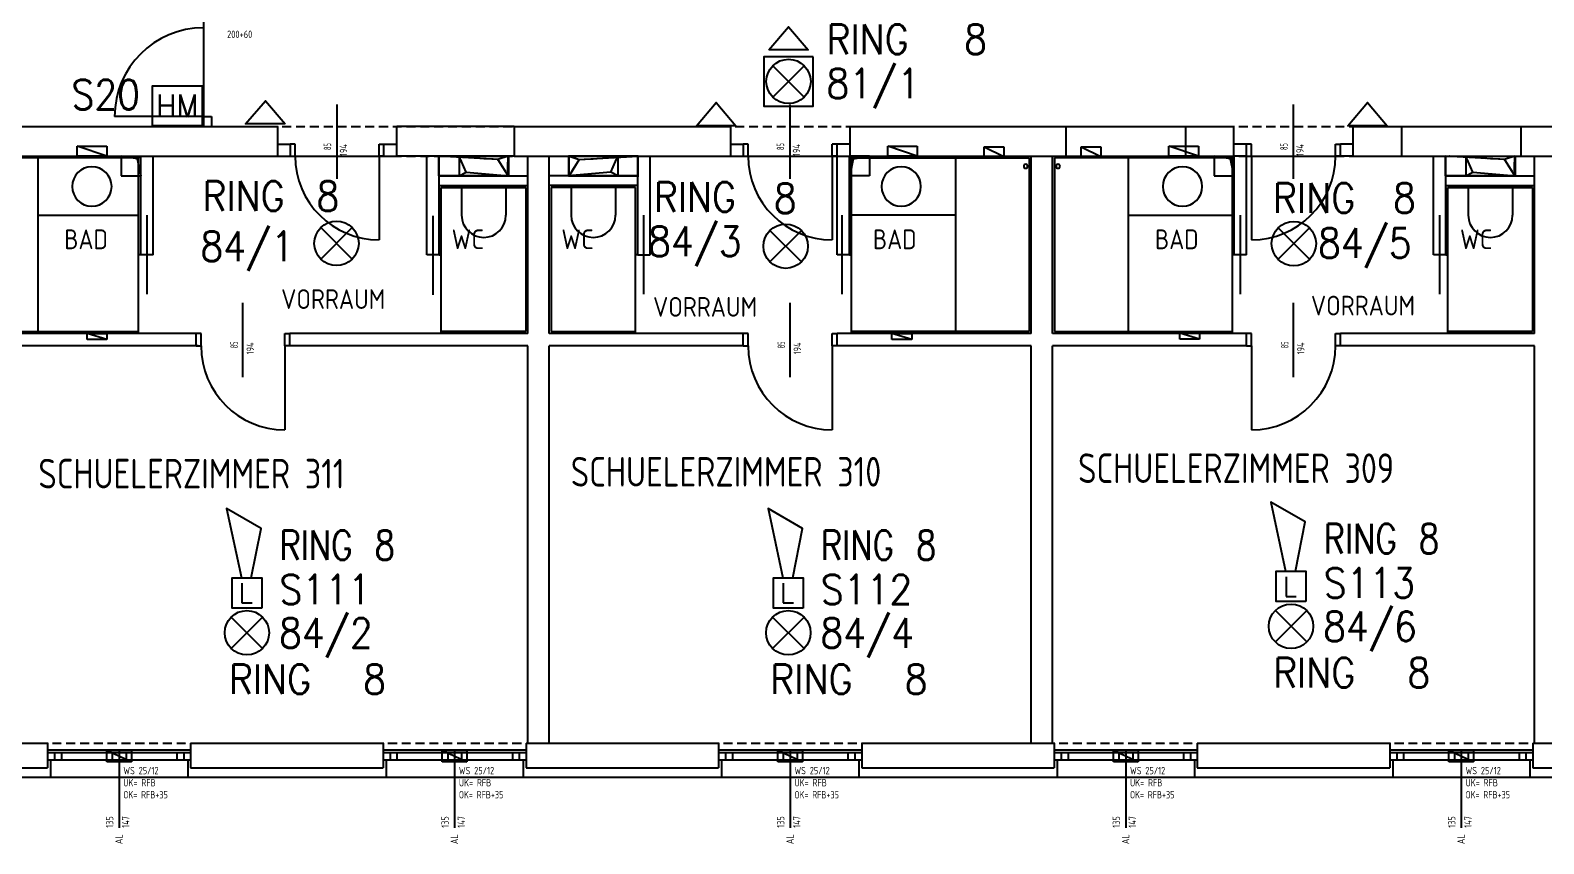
# Model space of a CAD drawing. Extents: x -76 to 4515, y -77 to 1572.
# Drawn here: x 778 to 2311, y -77 to 747 of the extents above; entities that cross this region are included whole.
import ezdxf
from ezdxf.enums import TextEntityAlignment as Align

# ---------------------------------------------------------------- set-up
doc = ezdxf.new("R2010")
doc.units = 0
doc.header["$LTSCALE"] = 120
doc.linetypes.add('X1$0$ACHSE', pattern=[0.115, 0, -0.04, 0.075, 0])
doc.layers.get('0').update_dxf_attribs({"linetype": 'CONTINUOUS'})
doc.layers.add('SECO-BRAND', color=240, linetype='CONTINUOUS')
doc.layers.add('SECO-BRAND_LOOP', color=81, linetype='CONTINUOUS')
doc.styles.add('ROMANS', font='romans.shx', dxfattribs={"width": 0.9})
doc.styles.add('SMALL', font='ISO.SHX', dxfattribs={"height": 12.5})

# ---------------------------------------------------------------- blocks, each defined once
blk = doc.blocks.new('SecoS-magnet')
blk.add_lwpolyline([(-0.256, -0.2), (0.256, -0.2), (0.256, 0.2), (-0.256, 0.2)], close=True)
at = {"color": 82, "style": 'ROMANS', "width": 0.95}
blk.add_text('HM', height=0.23, dxfattribs=at).set_placement((0, 0), align=Align.MIDDLE_CENTER)
at = {"style": 'ROMANS', "width": 0.9, "flags": 1}
for tag, p in [('PRODUKT_1', (-0.378, -0.146)), ('PRODUKT_2', (-0.378, -0.596)), ('TECHNIK', (-0.378, -1.049)), ('SECOPOS', (-0.378, -1.51))]:
    blk.add_attdef(tag, text='', height=0.3, dxfattribs=at).set_placement(p, align=Align.RIGHT)
at = {"color": 81, "style": 'ROMANS', "width": 0.9}
for tag, p in [('MELDERNUMMER', (0.278, -0.123)), ('LINE_1', (0.278, -0.572)), ('LINE_2', (0.278, -1.023)), ('ZUSATZTEXT', (0.278, -1.468))]:
    blk.add_attdef(tag, p, '', height=0.3, dxfattribs=at)
at = {"layer": 'SECO-BRAND_LOOP', "color": 7, "style": 'ROMANS', "width": 0.8}
for tag, p, flags in [('RING', (0.278, 0.325), 9), ('RINGNUMMER', (1.242, 0.325), 1)]:
    blk.add_attdef(tag, p, '', height=0.3, dxfattribs=dict(at, flags=flags))
blk = doc.blocks.new('SecoS-opt')
for p, q in [((0.159, 0.159), (-0.159, -0.159)), ((-0.159, 0.159), (0.159, -0.159))]:
    blk.add_line(p, q)
blk.add_circle((0, 0), 0.225)
at = {"color": 81, "style": 'ROMANS', "width": 0.9}
for tag, p in [('MELDERNUMMER', (0.33, -0.131)), ('LINE_1', (0.33, -0.989)), ('LINE_2', (0.33, -1.441)), ('ZUSATZTEXT', (0.33, -1.886))]:
    blk.add_attdef(tag, p, '', height=0.3, dxfattribs=at)
at = {"style": 'ROMANS', "width": 0.9, "flags": 1}
for tag, p in [('PRODUKT_1', (-0.344, -0.147)), ('PRODUKT_2', (-0.344, -0.597)), ('TECHNIK', (-0.344, -1.049)), ('SECOPOS', (-0.344, -1.511))]:
    blk.add_attdef(tag, text='', height=0.3, dxfattribs=at).set_placement(p, align=Align.RIGHT)
at = {"layer": 'SECO-BRAND_LOOP', "color": 7, "style": 'ROMANS', "width": 0.8, "flags": 8}
blk.add_attdef('RING', (0.33, -0.579), '', height=0.3, dxfattribs=at)
at = {"layer": 'SECO-BRAND_LOOP', "color": 7, "style": 'ROMANS', "width": 0.8}
blk.add_attdef('RINGNUMMER', (1.294, -0.579), '', height=0.3, dxfattribs=at)
blk = doc.blocks.new('SecoS-indikator o mg')
blk.add_lwpolyline([(0.2, 0), (-0.2, 0), (0, 0.234)], close=True)
at = {"color": 81, "style": 'ROMANS', "width": 0.9, "flags": 1}
blk.add_attdef('MELDERNUMMER', (0.219, 0.425), '', height=0.3, dxfattribs=at)
at = {"style": 'ROMANS', "width": 0.9, "flags": 1}
for tag, p in [('PRODUKT_1', (-0.267, -0.029)), ('PRODUKT_2', (-0.267, -0.479)), ('TECHNIK', (-0.267, -0.931)), ('SECOPOS', (-0.267, -1.393))]:
    blk.add_attdef(tag, text='', height=0.3, dxfattribs=at).set_placement(p, align=Align.RIGHT)
at = {"color": 81, "style": 'ROMANS', "width": 0.9}
for tag, p in [('LINE_1', (0.219, -0.023)), ('LINE_2', (0.219, -0.475)), ('ZUSATZTEXT', (0.219, -0.92))]:
    blk.add_attdef(tag, p, '', height=0.3, dxfattribs=at)
at = {"layer": 'SECO-BRAND_LOOP', "color": 7, "style": 'ROMANS', "width": 0.8}
for tag, p, flags in [('RING', (0.219, 0.874), 9), ('RINGNUMMER', (1.183, 0.874), 1)]:
    blk.add_attdef(tag, p, '', height=0.3, dxfattribs=dict(at, flags=flags))
blk = doc.blocks.new('SecoS-opt zwdi')
for p, q in [((0.159, 0.159), (-0.159, -0.159)), ((-0.159, 0.159), (0.159, -0.159))]:
    blk.add_line(p, q)
for points in [[(-0.201, 0.32), (-0.001, 0.555), (0.199, 0.32)], [(0.25, 0.25), (-0.25, 0.25), (-0.25, -0.25), (0.25, -0.25)]]:
    blk.add_lwpolyline(points, close=True)
blk.add_circle((0, 0), 0.225)
at = {"color": 81, "style": 'ROMANS', "width": 0.9}
for tag, p in [('MELDERNUMMER', (0.33, -0.131)), ('LINE_1', (0.33, -0.579)), ('LINE_2', (0.33, -1.031)), ('ZUSATZTEXT', (0.33, -1.476))]:
    blk.add_attdef(tag, p, '', height=0.3, dxfattribs=at)
at = {"style": 'ROMANS', "width": 0.9, "flags": 1}
for tag, p in [('PRODUKT_1', (-0.344, -0.147)), ('PRODUKT_2', (-0.344, -0.597)), ('TECHNIK', (-0.344, -1.049)), ('SECOPOS', (-0.344, -1.511))]:
    blk.add_attdef(tag, text='', height=0.3, dxfattribs=at).set_placement(p, align=Align.RIGHT)
at = {"layer": 'SECO-BRAND_LOOP', "color": 7, "style": 'ROMANS', "width": 0.8, "flags": 8}
blk.add_attdef('RING', (0.33, 0.317), '', height=0.3, dxfattribs=at)
at = {"layer": 'SECO-BRAND_LOOP', "color": 7, "style": 'ROMANS', "width": 0.8}
blk.add_attdef('RINGNUMMER', (1.294, 0.317), '', height=0.3, dxfattribs=at)
blk = doc.blocks.new('SecoS-sirene loop')
blk.add_lwpolyline([(0.044, 0.307), (0.144, 0.807), (-0.206, 1.007), (-0.056, 0.307)])
blk.add_lwpolyline([(0.15, 0), (-0.15, 0), (-0.15, 0.306), (0.15, 0.306)], close=True)
at = {"color": 82, "style": 'ROMANS'}
blk.add_text('L', height=0.2, dxfattribs=at).set_placement((-0.085, 0.051))
at = {"style": 'ROMANS', "width": 0.9, "flags": 1}
for tag, p in [('PRODUKT_1', (-0.344, 0.022)), ('PRODUKT_2', (-0.344, -0.428)), ('TECHNIK', (-0.344, -0.88)), ('SECOPOS', (-0.344, -1.342))]:
    blk.add_attdef(tag, text='', height=0.3, dxfattribs=at).set_placement(p, align=Align.RIGHT)
at = {"color": 81, "style": 'ROMANS', "width": 0.9}
for tag, p in [('MELDERNUMMER', (0.33, 0.038)), ('LINE_1', (0.33, -0.41)), ('LINE_2', (0.33, -0.861)), ('ZUSATZTEXT', (0.33, -1.307))]:
    blk.add_attdef(tag, p, '', height=0.3, dxfattribs=at)
at = {"layer": 'SECO-BRAND_LOOP', "color": 7, "style": 'ROMANS', "width": 0.8, "flags": 8}
blk.add_attdef('RING', (0.33, 0.487), '', height=0.3, dxfattribs=at)
at = {"layer": 'SECO-BRAND_LOOP', "color": 7, "style": 'ROMANS', "width": 0.8}
blk.add_attdef('RINGNUMMER', (1.294, 0.487), '', height=0.3, dxfattribs=at)

msp = doc.modelspace()

# ---------------------------------------------------------------- linework, layer by layer
at = {"color": 252, "linetype": 'Continuous'}
for p, q in [((953, 850), (953, 650)), ((953, 660), (863, 660)), ((953, 660), (961, 660)), ((961, 660), (961, 650)), ((1088.3, 596.8), (1088.3, 672.3)), ((1547.3, 596.8), (1547.3, 672.3)), ((2057.4, 596.8), (2057.4, 672.3)), ((690, 650), (1027.9, 650)), ((1027.9, 650), (1027.9, 620)), ((1267.9, 650), (1148.9, 650)), ((1148.9, 620), (1148.9, 650)), ((1267.9, 650), (1486.9, 650)), ((1267.9, 650), (1267.9, 620)), ((1486.9, 650), (1486.9, 620)), ((1607.9, 650), (1826.9, 650)), ((1607.9, 650), (1607.9, 620)), ((1826.9, 650), (1947.9, 650)), ((1826.9, 650), (1826.9, 620)), ((1947.9, 650), (1997, 650)), ((1947.9, 650), (1947.9, 620)), ((1997, 620), (1997, 650)), ((2118, 650), (2166.9, 650)), ((2118, 620), (2118, 650)), ((2166.9, 650), (2287.9, 650)), ((2166.9, 650), (2166.9, 620)), ((2287.9, 650), (2506.9, 650)), ((2287.9, 650), (2287.9, 620)), ((825, 629.9), (855, 629.9)), ((855, 619.9), (825, 629.9)), ((825, 629.9), (855, 629.9)), ((825, 619.9), (825, 629.9)), ((855, 629.9), (855, 619.9)), ((855, 629.9), (855, 619.9)), ((1027.9, 632), (1040.9, 632)), ((1040.9, 632), (1040.9, 620)), ((1045.9, 632), (1040.9, 632)), ((1045.9, 620), (1045.9, 632)), ((1130.9, 620), (1130.9, 632)), ((1130.9, 632), (1135.9, 632)), ((1135.9, 632), (1148.9, 632)), ((1135.9, 620), (1135.9, 632)), ((1486.9, 632), (1499.9, 632)), ((1499.9, 632), (1499.9, 620)), ((1504.9, 632), (1499.9, 632)), ((1504.9, 620), (1504.9, 632)), ((1589.9, 620), (1589.9, 632)), ((1594.9, 632), (1589.9, 632)), ((1607.9, 632), (1594.9, 632)), ((1594.9, 632), (1594.9, 620)), ((1646.3, 629.9), (1676.2, 629.9)), ((1676.2, 619.9), (1646.3, 629.9)), ((1646.3, 629.9), (1676.2, 629.9)), ((1646.3, 619.9), (1646.3, 629.9)), ((1676.2, 629.9), (1676.2, 619.9)), ((1676.2, 629.9), (1676.2, 619.9)), ((1744.1, 629.4), (1764.1, 619.4)), ((1744.1, 629.4), (1764.1, 629.4)), ((1744.1, 619.4), (1744.1, 629.4)), ((1744.1, 619.4), (1744.1, 629.4)), ((1764.1, 629.4), (1764.1, 619.4)), ((1842.3, 619.4), (1842.3, 629.4)), ((1842.3, 629.4), (1862.3, 619.4)), ((1842.3, 629.4), (1862.3, 629.4)), ((1842.3, 619.4), (1842.3, 629.4)), ((1862.3, 629.4), (1862.3, 619.4)), ((1931.3, 629.9), (1961.2, 629.9)), ((1961.2, 619.9), (1931.3, 629.9)), ((1931.3, 619.9), (1931.3, 629.9)), ((1931.3, 629.9), (1961.2, 629.9)), ((1961.2, 629.9), (1961.2, 619.9)), ((1961.2, 629.9), (1961.2, 619.9)), ((2010, 632), (1997, 632)), ((2015, 632), (2010, 632)), ((2010, 620), (2010, 632)), ((2015, 620), (2015, 632)), ((2100, 620), (2100, 632)), ((2100, 632), (2105, 632)), ((2118, 632), (2105, 632)), ((2105, 620), (2105, 632)), ((690, 620), (1027.9, 620)), ((887.3, 618), (707, 618)), ((785, 618), (785, 442)), ((855, 619.9), (825, 619.9)), ((885.9, 617.1), (869.5, 620)), ((869.5, 620), (889.5, 620)), ((869.5, 620), (869.5, 600)), ((889.5, 620), (885.9, 617.1)), ((889.5, 620), (885.9, 617.1)), ((885.9, 617.1), (889.5, 600)), ((887.3, 440), (887.3, 618)), ((889.5, 520), (889.5, 620)), ((889.5, 600), (889.5, 620)), ((889.5, 600), (889.5, 620)), ((902, 520), (902, 620)), ((1027.9, 620), (1040.9, 620)), ((1040.9, 620), (1045.9, 620)), ((1045.9, 620), (1130.9, 620)), ((1130.9, 620), (1130.9, 535)), ((1135.9, 620), (1130.9, 620)), ((1135.9, 620), (1148.9, 620)), ((1267.9, 620), (1148.9, 620)), ((1179.4, 520), (1179.4, 620)), ((1191.6, 620), (1261.6, 620)), ((1191.6, 620), (1261.6, 620)), ((1251.3, 616.4), (1191.6, 620)), ((1191.6, 600), (1191.6, 620)), ((1191.9, 520), (1191.9, 620)), ((1212, 620), (1262, 620)), ((1219.3, 603.6), (1212, 620)), ((1212, 620), (1212, 600)), ((1261.6, 620), (1251.3, 616.4)), ((1261.6, 620), (1251.3, 616.4)), ((1251.3, 616.4), (1261.6, 600)), ((1261.6, 600), (1261.6, 620)), ((1262, 620), (1262, 600)), ((1267.9, 620), (1499.9, 620)), ((1281.7, 440), (1281.7, 620)), ((1303.2, 440), (1303.2, 620)), ((1373, 620), (1323, 620)), ((1323, 620), (1323, 600)), ((1393.4, 620), (1323.4, 620)), ((1393.4, 620), (1323.4, 620)), ((1323.4, 620), (1333.7, 616.4)), ((1323.4, 620), (1333.7, 616.4)), ((1323.4, 600), (1323.4, 620)), ((1333.7, 616.4), (1323.4, 600)), ((1333.7, 616.4), (1393.4, 620)), ((1365.7, 603.6), (1373, 620)), ((1373, 620), (1373, 600)), ((1393.1, 520), (1393.1, 620)), ((1393.4, 600), (1393.4, 620)), ((1405.6, 520), (1405.6, 620)), ((1499.9, 620), (1504.9, 620)), ((1504.9, 620), (1589.9, 620)), ((1589.9, 620), (1589.9, 535)), ((1594.9, 620), (1589.9, 620)), ((1594.9, 620), (1826.9, 620)), ((1595, 520), (1595, 620)), ((1607.5, 520), (1607.5, 620)), ((1607.9, 600), (1607.9, 620)), ((1607.9, 600), (1607.9, 620)), ((1607.9, 620), (1611.4, 617.1)), ((1607.9, 620), (1611.4, 617.1)), ((1627.9, 620), (1607.9, 620)), ((1611.4, 617.1), (1607.9, 600)), ((1609.5, 618), (1789.7, 618)), ((1609.5, 440), (1609.5, 618)), ((1611.4, 617.1), (1627.9, 620)), ((1627.9, 620), (1627.9, 600)), ((1676.2, 619.9), (1646.3, 619.9)), ((1715, 620), (1715, 440)), ((1764.1, 619.4), (1744.1, 619.4)), ((1764.1, 619.4), (1744.1, 619.4)), ((1789.7, 618), (1789.7, 442)), ((1791.7, 440), (1791.7, 620)), ((1813.2, 440), (1813.2, 620)), ((1995.5, 618), (1815.2, 618)), ((1815.2, 618), (1815.2, 442)), ((1826.9, 620), (1947.9, 620)), ((1862.3, 619.4), (1842.3, 619.4)), ((1862.3, 619.4), (1842.3, 619.4)), ((1890, 620), (1890, 440)), ((1961.2, 619.9), (1931.3, 619.9)), ((1947.9, 620), (1997, 620)), ((1993.4, 617.1), (1977, 620)), ((1977, 620), (1997, 620)), ((1977, 620), (1977, 600)), ((1997, 620), (1993.4, 617.1)), ((1997, 620), (1993.4, 617.1)), ((1993.4, 617.1), (1997, 600)), ((1995.5, 440), (1995.5, 618)), ((2010, 620), (1997, 620)), ((1997, 600), (1997, 620)), ((1997, 600), (1997, 620)), ((1997.5, 520), (1997.5, 620)), ((2010, 520), (2010, 620)), ((2010, 620), (2015, 620)), ((2015, 620), (2100, 620)), ((2015, 620), (2015, 535)), ((2105, 620), (2100, 620)), ((2118, 620), (2105, 620)), ((2118, 620), (2166.9, 620)), ((2166.9, 620), (2287.9, 620)), ((2199.4, 520), (2199.4, 620)), ((2211.6, 620), (2281.6, 620)), ((2211.6, 620), (2281.6, 620)), ((2271.3, 616.4), (2211.6, 620)), ((2211.6, 600), (2211.6, 620)), ((2211.9, 520), (2211.9, 620)), ((2232, 620), (2282, 620)), ((2239.3, 603.6), (2232, 620)), ((2232, 620), (2232, 600)), ((2281.6, 620), (2271.3, 616.4)), ((2281.6, 620), (2271.3, 616.4)), ((2271.3, 616.4), (2281.6, 600)), ((2281.6, 600), (2281.6, 620)), ((2282, 620), (2282, 600)), ((2287.9, 620), (2506.9, 620)), ((2301.7, 440), (2301.7, 620)), ((869.5, 600), (889.5, 600)), ((1261.6, 600), (1191.6, 600)), ((1192.3, 600), (1281.7, 600)), ((1212, 600), (1219.3, 603.6)), ((1212, 600), (1219.3, 603.6)), ((1262, 600), (1212, 600)), ((1262, 600), (1212, 600)), ((1219.3, 603.6), (1262, 600)), ((1392.7, 600), (1303.2, 600)), ((1365.7, 603.6), (1323, 600)), ((1323, 600), (1373, 600)), ((1323, 600), (1373, 600)), ((1323.4, 600), (1393.4, 600)), ((1373, 600), (1365.7, 603.6)), ((1373, 600), (1365.7, 603.6)), ((1627.9, 600), (1607.9, 600)), ((1977, 600), (1997, 600)), ((2281.6, 600), (2211.6, 600)), ((2212.3, 600), (2301.7, 600)), ((2232, 600), (2239.3, 603.6)), ((2232, 600), (2239.3, 603.6)), ((2282, 600), (2232, 600)), ((2282, 600), (2232, 600)), ((2239.3, 603.6), (2282, 600)), ((1192.3, 590), (1281.7, 590)), ((1193.7, 440), (1193.7, 588)), ((1193.7, 588), (1279.7, 588)), ((1214.5, 590), (1214.5, 560)), ((1259.5, 590), (1259.5, 560)), ((1279.7, 588), (1279.7, 442)), ((1392.7, 590), (1303.2, 590)), ((1305.2, 588), (1305.2, 442)), ((1390.7, 588), (1305.2, 588)), ((1325.5, 590), (1325.5, 560)), ((1370.5, 590), (1370.5, 560)), ((1390.7, 440), (1390.7, 588)), ((2212.3, 590), (2301.7, 590)), ((2213.7, 440), (2213.7, 588)), ((2213.7, 588), (2299.7, 588)), ((2234.5, 590), (2234.5, 560)), ((2279.5, 590), (2279.5, 560)), ((2299.7, 588), (2299.7, 442)), ((785, 560), (887.3, 560)), ((895.8, 480), (895.8, 560)), ((1185.6, 479.3), (1185.6, 559.3)), ((1399.3, 480), (1399.3, 560)), ((1600.3, 480), (1600.3, 560)), ((1715, 560), (1607.5, 560)), ((1890, 560), (1997.5, 560)), ((2003.7, 480), (2003.7, 560)), ((2205.7, 480), (2205.7, 560)), ((889.3, 520), (887.3, 520)), ((902, 520), (889.5, 520)), ((1191.9, 520), (1179.4, 520)), ((1191.7, 520), (1193.7, 520)), ((1393.1, 520), (1390.7, 520)), ((1393.1, 520), (1405.6, 520)), ((1607.5, 520), (1595, 520)), ((1607.5, 520), (1609.5, 520)), ((1997.5, 520), (1995.5, 520)), ((2010, 520), (1997.5, 520)), ((2211.9, 520), (2199.4, 520)), ((2211.7, 520), (2213.7, 520)), ((993, 395.8), (993, 471.3)), ((1547.4, 395.8), (1547.4, 471.3)), ((2057.5, 395.8), (2057.5, 471.3)), ((947.5, 440), (705, 440)), ((707, 442), (887.3, 442)), ((835.2, 440), (855.2, 440)), ((855.2, 434), (835.2, 440)), ((835.2, 440), (855.2, 440)), ((835.2, 434), (835.2, 440)), ((855.2, 434), (835.2, 434)), ((855.2, 440), (855.2, 434)), ((855.2, 440), (855.2, 434)), ((945.5, 427.5), (945.5, 440)), ((950.5, 440), (945.5, 440)), ((950.5, 427.5), (950.5, 440)), ((1035.5, 427.5), (1035.5, 440)), ((1035.5, 440), (1040.5, 440)), ((1281.7, 440), (1040.5, 440)), ((1040.5, 427.5), (1040.5, 440)), ((1279.7, 442), (1193.7, 442)), ((1500, 440), (1303.2, 440)), ((1305.2, 442), (1390.7, 442)), ((1500, 427.5), (1500, 440)), ((1504.9, 440), (1500, 440)), ((1504.9, 427.5), (1504.9, 440)), ((1589.9, 427.5), (1589.9, 440)), ((1589.9, 440), (1595, 440)), ((1791.7, 440), (1595, 440)), ((1595, 427.5), (1595, 440)), ((1789.7, 442), (1609.5, 442)), ((1650.6, 440), (1670.6, 440)), ((1670.6, 434), (1650.6, 440)), ((1650.6, 434), (1650.6, 440)), ((1650.6, 440), (1670.6, 440)), ((1670.6, 434), (1650.6, 434)), ((1670.6, 440), (1670.6, 434)), ((1670.6, 440), (1670.6, 434)), ((2010, 440), (1813.2, 440)), ((1815.2, 442), (1995.5, 442)), ((1942.2, 440.5), (1962.2, 440.5)), ((1962.2, 434.5), (1942.2, 440.5)), ((1942.2, 434.5), (1942.2, 440.5)), ((1942.2, 440.5), (1962.2, 440.5)), ((1962.2, 434.5), (1942.2, 434.5)), ((1962.2, 440.5), (1962.2, 434.5)), ((1962.2, 440.5), (1962.2, 434.5)), ((2010, 427.5), (2010, 440)), ((2015, 440), (2010, 440)), ((2015, 427.5), (2015, 440)), ((2100, 427.5), (2100, 440)), ((2100, 440), (2105, 440)), ((2301.7, 440), (2105, 440)), ((2105, 427.5), (2105, 440)), ((2299.7, 442), (2213.7, 442)), ((947.5, 427.5), (705, 427.5)), ((945.5, 427.5), (950.5, 427.5)), ((1035.5, 427.5), (1035.5, 342.5)), ((1040.5, 427.5), (1035.5, 427.5)), ((1281.7, 427.5), (1040.5, 427.5)), ((1281.7, 25), (1281.7, 427.5)), ((1500, 427.5), (1303.2, 427.5)), ((1303.2, 25), (1303.2, 427.5)), ((1499.9, 427.5), (1504.9, 427.5)), ((1589.9, 427.5), (1589.9, 342.5)), ((1594.9, 427.5), (1589.9, 427.5)), ((1791.7, 427.5), (1595, 427.5)), ((1791.7, 25), (1791.7, 427.5)), ((1813.2, 25), (1813.2, 427.5)), ((2010, 427.5), (1813.2, 427.5)), ((2010, 427.5), (2015, 427.5)), ((2015, 427.5), (2015, 342.5)), ((2105, 427.5), (2100, 427.5)), ((2301.7, 427.5), (2105, 427.5)), ((2301.7, 25), (2301.7, 427.5)), ((600, 25), (795, 25)), ((795, 25), (795, 0)), ((940, 18), (795, 18)), ((855, 18), (880, 6)), ((855, 18), (880, 18)), ((855, 6), (855, 18)), ((855, 6), (855, 18)), ((867.5, 18), (867.5, -60.8)), ((880, 18), (880, 6)), ((940, 25), (1135, 25)), ((940, 25), (940, 0)), ((1135, 25), (1135, 0)), ((1280, 18), (1135, 18)), ((1195, 18), (1220, 6)), ((1195, 18), (1220, 18)), ((1195, 6), (1195, 18)), ((1195, 6), (1195, 18)), ((1207.5, 18), (1207.5, -60.8)), ((1220, 18), (1220, 6)), ((1280, 25), (1475, 25)), ((1280, 25), (1280, 0)), ((1475, 25), (1475, 0)), ((1620, 18), (1475, 18)), ((1535, 18), (1560, 6)), ((1535, 18), (1560, 18)), ((1535, 6), (1535, 18)), ((1535, 6), (1535, 18)), ((1547.5, 18), (1547.5, -60.8)), ((1560, 18), (1560, 6)), ((1620, 25), (1815, 25)), ((1620, 25), (1620, 0)), ((1815, 25), (1815, 0)), ((1960, 18), (1815, 18)), ((1875, 18), (1900, 6)), ((1875, 18), (1900, 18)), ((1875, 6), (1875, 18)), ((1875, 6), (1875, 18)), ((1887.5, 18), (1887.5, -60.8)), ((1900, 18), (1900, 6)), ((1960, 25), (2155, 25)), ((1960, 25), (1960, 0)), ((2155, 25), (2155, 0)), ((2300, 18), (2155, 18)), ((2215, 18), (2240, 6)), ((2215, 18), (2240, 18)), ((2215, 6), (2215, 18)), ((2215, 6), (2215, 18)), ((2227.5, 18), (2227.5, -60.8)), ((2240, 18), (2240, 6)), ((2300, 25), (2495, 25)), ((2300, 25), (2300, 0)), ((600, 0), (795, 0)), ((940, 15), (795, 15)), ((795, 8), (940, 8)), ((798, 8), (798, -10)), ((802, 15), (802, 8)), ((809, 15), (809, 8)), ((880, 6), (855, 6)), ((880, 6), (855, 6)), ((860.5, 15), (860.5, 8)), ((867.5, 15), (867.5, 8)), ((874.5, 15), (874.5, 8)), ((926, 15), (926, 8)), ((933, 15), (933, 8)), ((937, 8), (937, -10)), ((940, 0), (1135, 0)), ((1280, 15), (1135, 15)), ((1135, 8), (1280, 8)), ((1138, 8), (1138, -10)), ((1142, 15), (1142, 8)), ((1149, 15), (1149, 8)), ((1220, 6), (1195, 6)), ((1220, 6), (1195, 6)), ((1200.5, 15), (1200.5, 8)), ((1207.5, 15), (1207.5, 8)), ((1214.5, 15), (1214.5, 8)), ((1266, 15), (1266, 8)), ((1273, 15), (1273, 8)), ((1277, 8), (1277, -10)), ((1280, 0), (1475, 0)), ((1620, 15), (1475, 15)), ((1475, 8), (1620, 8)), ((1478, 8), (1478, -10)), ((1482, 15), (1482, 8)), ((1489, 15), (1489, 8)), ((1560, 6), (1535, 6)), ((1560, 6), (1535, 6)), ((1540.5, 15), (1540.5, 8)), ((1547.5, 15), (1547.5, 8)), ((1554.5, 15), (1554.5, 8)), ((1606, 15), (1606, 8)), ((1613, 15), (1613, 8)), ((1617, 8), (1617, -10)), ((1620, 0), (1815, 0)), ((1960, 15), (1815, 15)), ((1815, 8), (1960, 8)), ((1818, 8), (1818, -10)), ((1822, 15), (1822, 8)), ((1829, 15), (1829, 8)), ((1900, 6), (1875, 6)), ((1900, 6), (1875, 6)), ((1880.5, 15), (1880.5, 8)), ((1887.5, 15), (1887.5, 8)), ((1894.5, 15), (1894.5, 8)), ((1946, 15), (1946, 8)), ((1953, 15), (1953, 8)), ((1957, 8), (1957, -10)), ((1960, 0), (2155, 0)), ((2300, 15), (2155, 15)), ((2155, 8), (2300, 8)), ((2158, 8), (2158, -10)), ((2162, 15), (2162, 8)), ((2169, 15), (2169, 8)), ((2240, 6), (2215, 6)), ((2240, 6), (2215, 6)), ((2220.5, 15), (2220.5, 8)), ((2227.5, 15), (2227.5, 8)), ((2234.5, 15), (2234.5, 8)), ((2286, 15), (2286, 8)), ((2293, 15), (2293, 8)), ((2297, 8), (2297, -10)), ((2300, 0), (2495, 0)), ((4465, -10), (-10, -10))]:
    msp.add_line(p, q, dxfattribs=at)
at = {"color": 252, "linetype": 'X1$0$ACHSE'}
for p, q in [((1027.9, 650), (1267.9, 650)), ((1486.9, 650), (1607.9, 650)), ((1997, 650), (2118, 650)), ((1027.9, 620), (1267.9, 620)), ((1191.5, 620), (1261.5, 620)), ((1191.5, 620), (1261.5, 620)), ((1251.3, 616.4), (1191.5, 620)), ((1191.5, 600), (1191.5, 620)), ((1261.5, 620), (1251.3, 616.4)), ((1261.5, 620), (1251.3, 616.4)), ((1251.3, 616.4), (1261.5, 600)), ((1261.5, 600), (1261.5, 620)), ((1393.5, 620), (1323.5, 620)), ((1393.5, 620), (1323.5, 620)), ((1323.5, 620), (1333.7, 616.4)), ((1323.5, 620), (1333.7, 616.4)), ((1323.5, 600), (1323.5, 620)), ((1333.7, 616.4), (1323.5, 600)), ((1333.7, 616.4), (1393.5, 620)), ((1393.5, 600), (1393.5, 620)), ((1486.9, 620), (1607.5, 620)), ((1997, 620), (2118, 620)), ((2211.5, 620), (2281.5, 620)), ((2211.5, 620), (2281.5, 620)), ((2271.3, 616.4), (2211.5, 620)), ((2211.5, 600), (2211.5, 620)), ((2281.5, 620), (2271.3, 616.4)), ((2281.5, 620), (2271.3, 616.4)), ((2271.3, 616.4), (2281.5, 600)), ((2281.5, 600), (2281.5, 620)), ((1261.5, 600), (1191.5, 600)), ((1323.5, 600), (1393.5, 600)), ((2281.5, 600), (2211.5, 600)), ((795, 25), (940, 25)), ((1135, 25), (1280, 25)), ((1475, 25), (1620, 25)), ((1815, 25), (1960, 25)), ((2155, 25), (2300, 25))]:
    msp.add_line(p, q, dxfattribs=at)
at = {"color": 252, "linetype": 'Continuous'}
for centre, radius, start, end in [((953, 660), 90, 90, 180), ((1130.9, 620), 85, 180, 270), ((1589.9, 620), 85, 180, 270), ((2015, 620), 85, 270, 360), ((840, 589.1), 20, 0, 180), ((1660, 589.1), 20, 0, 180), ((1786.1, 609.6), 2, 0, 180), ((1786.1, 609.6), 2, 180, 0), ((1818.9, 609.6), 2, 0, 180), ((1818.9, 609.6), 2, 180, 0), ((1945, 589.1), 20, 0, 180), ((840, 589.1), 20, 180, 0), ((1660, 589.1), 20, 180, 0), ((1945, 589.1), 20, 180, 0), ((1237, 560), 22.5, 180, 0), ((1348, 560), 22.5, 180, 0), ((2257, 560), 22.5, 180, 0), ((1035.5, 427.5), 85, 180, 270), ((1589.9, 427.5), 85, 180, 270), ((2015, 427.5), 85, 270, 360)]:
    msp.add_arc(centre, radius, start, end, dxfattribs=at)

# ---------------------------------------------------------------- block references
at = {"layer": 'SECO-BRAND'}
ref = msp.add_blockref('SecoS-opt zwdi', (1545.8, 695.6, 280), dxfattribs=dict(at, xscale=100, yscale=100, zscale=100))
ref.add_attrib('MELDERNUMMER', '81/1', (1584.2, 678.5, -27720), dxfattribs={"layer": '0', "color": 81, "height": 30, "style": 'ROMANS', "width": 0.9})
ref.add_attrib('RINGNUMMER', '8', (1723.7, 723.4, -27720), dxfattribs={"layer": 'SECO-BRAND_LOOP', "color": 7, "height": 30, "style": 'ROMANS', "width": 0.9})
ref.add_attrib('RING', 'RING', (1584.3, 723.4, -27720), dxfattribs={"layer": 'SECO-BRAND_LOOP', "color": 7, "height": 30, "style": 'ROMANS', "width": 0.9, "flags": 8})
ref = msp.add_blockref('SecoS-magnet', (926.5, 670.8), dxfattribs=dict(at, xscale=100, yscale=100, zscale=100))
ref.add_attrib('MELDERNUMMER', 'S20', (819.3, 667.3), dxfattribs={"layer": '0', "color": 81, "height": 30, "style": 'ROMANS', "width": 0.9})
at = {"layer": 'SECO-BRAND', "xscale": 100, "yscale": 100, "zscale": 100}
for p in [(1015.7, 652.7, 200), (1472.4, 650.7, 200), (2132.4, 650.7, 200)]:
    msp.add_blockref('SecoS-indikator o mg', p, dxfattribs=at)
at = {"layer": 'SECO-BRAND'}
ref = msp.add_blockref('SecoS-opt', (1087.8, 531.5, 280), dxfattribs=dict(at, xscale=100, yscale=100, zscale=100))
ref.add_attrib('MELDERNUMMER', '84/1', (949.8, 513.6, -27720), dxfattribs={"layer": '0', "color": 81, "height": 30, "style": 'ROMANS', "width": 0.9})
ref.add_attrib('RINGNUMMER', '8', (1067.5, 564.4, -27720), dxfattribs={"layer": 'SECO-BRAND_LOOP', "color": 7, "height": 30, "style": 'ROMANS', "width": 0.9})
ref.add_attrib('RING', 'RING', (952, 564.4, -27720), dxfattribs={"layer": 'SECO-BRAND_LOOP', "color": 7, "height": 30, "style": 'ROMANS', "width": 0.9, "flags": 8})
ref = msp.add_blockref('SecoS-opt', (1542.9, 528.6, 280), dxfattribs=dict(at, xscale=100, yscale=100, zscale=100))
ref.add_attrib('MELDERNUMMER', '84/3', (1403.5, 518.5, -27720), dxfattribs={"layer": '0', "color": 81, "height": 30, "style": 'ROMANS', "width": 0.9})
ref.add_attrib('RINGNUMMER', '8', (1530.9, 562.2, -27720), dxfattribs={"layer": 'SECO-BRAND_LOOP', "color": 7, "height": 30, "style": 'ROMANS', "width": 0.9})
ref.add_attrib('RING', 'RING', (1409.3, 563.6, -27720), dxfattribs={"layer": 'SECO-BRAND_LOOP', "color": 7, "height": 30, "style": 'ROMANS', "width": 0.9, "flags": 8})
ref = msp.add_blockref('SecoS-opt', (2057.8, 531.2, 280), dxfattribs=dict(at, xscale=100, yscale=100, zscale=100))
ref.add_attrib('MELDERNUMMER', '84/5', (2082.3, 516.8, -27720), dxfattribs={"layer": '0', "color": 81, "height": 30, "style": 'ROMANS', "width": 0.9})
ref.add_attrib('RINGNUMMER', '8', (2158.3, 562.5, -27720), dxfattribs={"layer": 'SECO-BRAND_LOOP', "color": 7, "height": 30, "style": 'ROMANS', "width": 0.9})
ref.add_attrib('RING', 'RING', (2036.7, 562.5, -27720), dxfattribs={"layer": 'SECO-BRAND_LOOP', "color": 7, "height": 30, "style": 'ROMANS', "width": 0.9, "flags": 8})
at = {"layer": 'SECO-BRAND', "xscale": 100, "yscale": 100, "zscale": 100}
for p, values in [((997, 161.9, 280), {'MELDERNUMMER': 'S111', 'RING': 'RING', 'RINGNUMMER': '8'}), ((1545.6, 161.9, 280), {'MELDERNUMMER': 'S112', 'RING': 'RING', 'RINGNUMMER': '8'}), ((2055, 168.5, 280), {'MELDERNUMMER': 'S113', 'RING': 'RING', 'RINGNUMMER': '8'})]:
    msp.add_blockref('SecoS-sirene loop', p, dxfattribs=at).add_auto_attribs(values)
at = {"layer": 'SECO-BRAND'}
ref = msp.add_blockref('SecoS-opt', (997, 136.8, 280), dxfattribs=dict(at, xscale=100, yscale=100, zscale=100))
ref.add_attrib('MELDERNUMMER', '84/2', (1029.5, 121.7, -27720), dxfattribs={"layer": '0', "color": 81, "height": 30, "style": 'ROMANS', "width": 0.9})
ref.add_attrib('RINGNUMMER', '8', (1114.8, 74.8, -27720), dxfattribs={"layer": 'SECO-BRAND_LOOP', "color": 7, "height": 30, "style": 'ROMANS', "width": 0.9})
ref.add_attrib('RING', 'RING', (978.8, 74.8, -27720), dxfattribs={"layer": 'SECO-BRAND_LOOP', "color": 7, "height": 30, "style": 'ROMANS', "width": 0.9, "flags": 8})
ref = msp.add_blockref('SecoS-opt', (1545.6, 136.8, 280), dxfattribs=dict(at, xscale=100, yscale=100, zscale=100))
ref.add_attrib('MELDERNUMMER', '84/4', (1578, 121.7, -27720), dxfattribs={"layer": '0', "color": 81, "height": 30, "style": 'ROMANS', "width": 0.9})
ref.add_attrib('RINGNUMMER', '8', (1663.4, 74.8, -27720), dxfattribs={"layer": 'SECO-BRAND_LOOP', "color": 7, "height": 30, "style": 'ROMANS', "width": 0.9})
ref.add_attrib('RING', 'RING', (1527.4, 74.8, -27720), dxfattribs={"layer": 'SECO-BRAND_LOOP', "color": 7, "height": 30, "style": 'ROMANS', "width": 0.9, "flags": 8})
ref = msp.add_blockref('SecoS-opt', (2055, 143.4, 280), dxfattribs=dict(at, xscale=100, yscale=100, zscale=100))
ref.add_attrib('MELDERNUMMER', '84/6', (2087.5, 128.3, -27720), dxfattribs={"layer": '0', "color": 81, "height": 30, "style": 'ROMANS', "width": 0.9})
ref.add_attrib('RINGNUMMER', '8', (2172.8, 81.4, -27720), dxfattribs={"layer": 'SECO-BRAND_LOOP', "color": 7, "height": 30, "style": 'ROMANS', "width": 0.9})
ref.add_attrib('RING', 'RING', (2036.8, 81.4, -27720), dxfattribs={"layer": 'SECO-BRAND_LOOP', "color": 7, "height": 30, "style": 'ROMANS', "width": 0.9, "flags": 8})

# ---------------------------------------------------------------- texts
at = {"color": 252, "style": 'SMALL'}
for s, height, width, p in [('200+60', 7.5, 0.846753, (976.9, 747.1)), ('BAD', 20, 0.942857, (811.9, 545.6)), ('BAD', 20, 0.942857, (1631.3, 545.6)), ('BAD', 20, 0.942857, (1917.1, 545.6)), ('VORRAUM', 20, 0.954545, (1031.7, 485)), ('VORRAUM', 20, 0.954545, (1408.5, 477.1)), ('VORRAUM', 20, 0.954545, (2075.1, 478.4)), ('SCHUELERZIMMER 311', 30, 0.874286, (785.7, 313.1)), ('SCHUELERZIMMER 310', 30, 0.874286, (1325.2, 315)), ('SCHUELERZIMMER 309', 30, 0.874286, (1839.2, 318.6)), ('WS 25/12', 7.5, 0.764286, (871.8, 0.9)), ('WS 25/12', 7.5, 0.764286, (1211.8, 0.9)), ('WS 25/12', 7.5, 0.764286, (1551.8, 0.9)), ('WS 25/12', 7.5, 0.764286, (1891.8, 0.9)), ('WS 25/12', 7.5, 0.764286, (2231.8, 0.9)), ('UK= RFB', 7.5, 0.832653, (871.8, -11.4)), ('UK= RFB', 7.5, 0.832653, (1211.8, -11.4)), ('UK= RFB', 7.5, 0.832653, (1551.8, -11.4)), ('UK= RFB', 7.5, 0.832653, (1891.8, -11.4)), ('UK= RFB', 7.5, 0.832653, (2231.8, -11.4)), ('OK= RFB+35', 7.5, 0.822857, (871.8, -23.6)), ('OK= RFB+35', 7.5, 0.822857, (1211.8, -23.6)), ('OK= RFB+35', 7.5, 0.822857, (1551.8, -23.6)), ('OK= RFB+35', 7.5, 0.822857, (1891.8, -23.6)), ('OK= RFB+35', 7.5, 0.822857, (2231.8, -23.6))]:
    msp.add_text(s, height=height, dxfattribs=dict(at, width=width)).set_placement(p, align=Align.TOP_LEFT)
for s, width, p in [('  85', 0.571429, (1074.9, 620)), ('194', 0.867857, (1091.1, 620)), ('  85', 0.571429, (1533.9, 620)), ('194', 0.867857, (1550.1, 620)), ('  85', 0.571429, (2044, 620)), ('194', 0.867857, (2060.3, 620)), ('194', 0.867857, (996.6, 419)), ('194', 0.867857, (1551, 419)), ('194', 0.867857, (2061.1, 419)), ('  85', 0.571429, (980.3, 419)), ('  85', 0.571429, (1534.7, 419)), ('  85', 0.571429, (2044.8, 419)), ('135', 0.867857, (854.1, -60.8)), ('147', 0.867857, (870.4, -60.8)), ('135', 0.867857, (1194.1, -60.8)), ('147', 0.867857, (1210.4, -60.8)), ('135', 0.867857, (1534.1, -60.8)), ('147', 0.867857, (1550.4, -60.8)), ('135', 0.867857, (1874.1, -60.8)), ('147', 0.867857, (1890.4, -60.8)), ('135', 0.867857, (2214.1, -60.8)), ('147', 0.867857, (2230.4, -60.8)), ('AL', 0.842857, (863.5, -77.4)), ('AL', 0.842857, (1203.5, -77.4)), ('AL', 0.842857, (1543.5, -77.4)), ('AL', 0.842857, (1883.5, -77.4)), ('AL', 0.842857, (2223.5, -77.4))]:
    msp.add_text(s, height=7.5, rotation=90, dxfattribs=dict(at, width=width)).set_placement(p, align=Align.TOP_LEFT)
for p in [(1204.4, 545.6), (1315.6, 545.6), (2226.1, 545.6)]:
    msp.add_text('WC', height=20, dxfattribs=at).set_placement(p, align=Align.TOP_LEFT)

doc.saveas('drawing.dxf')
